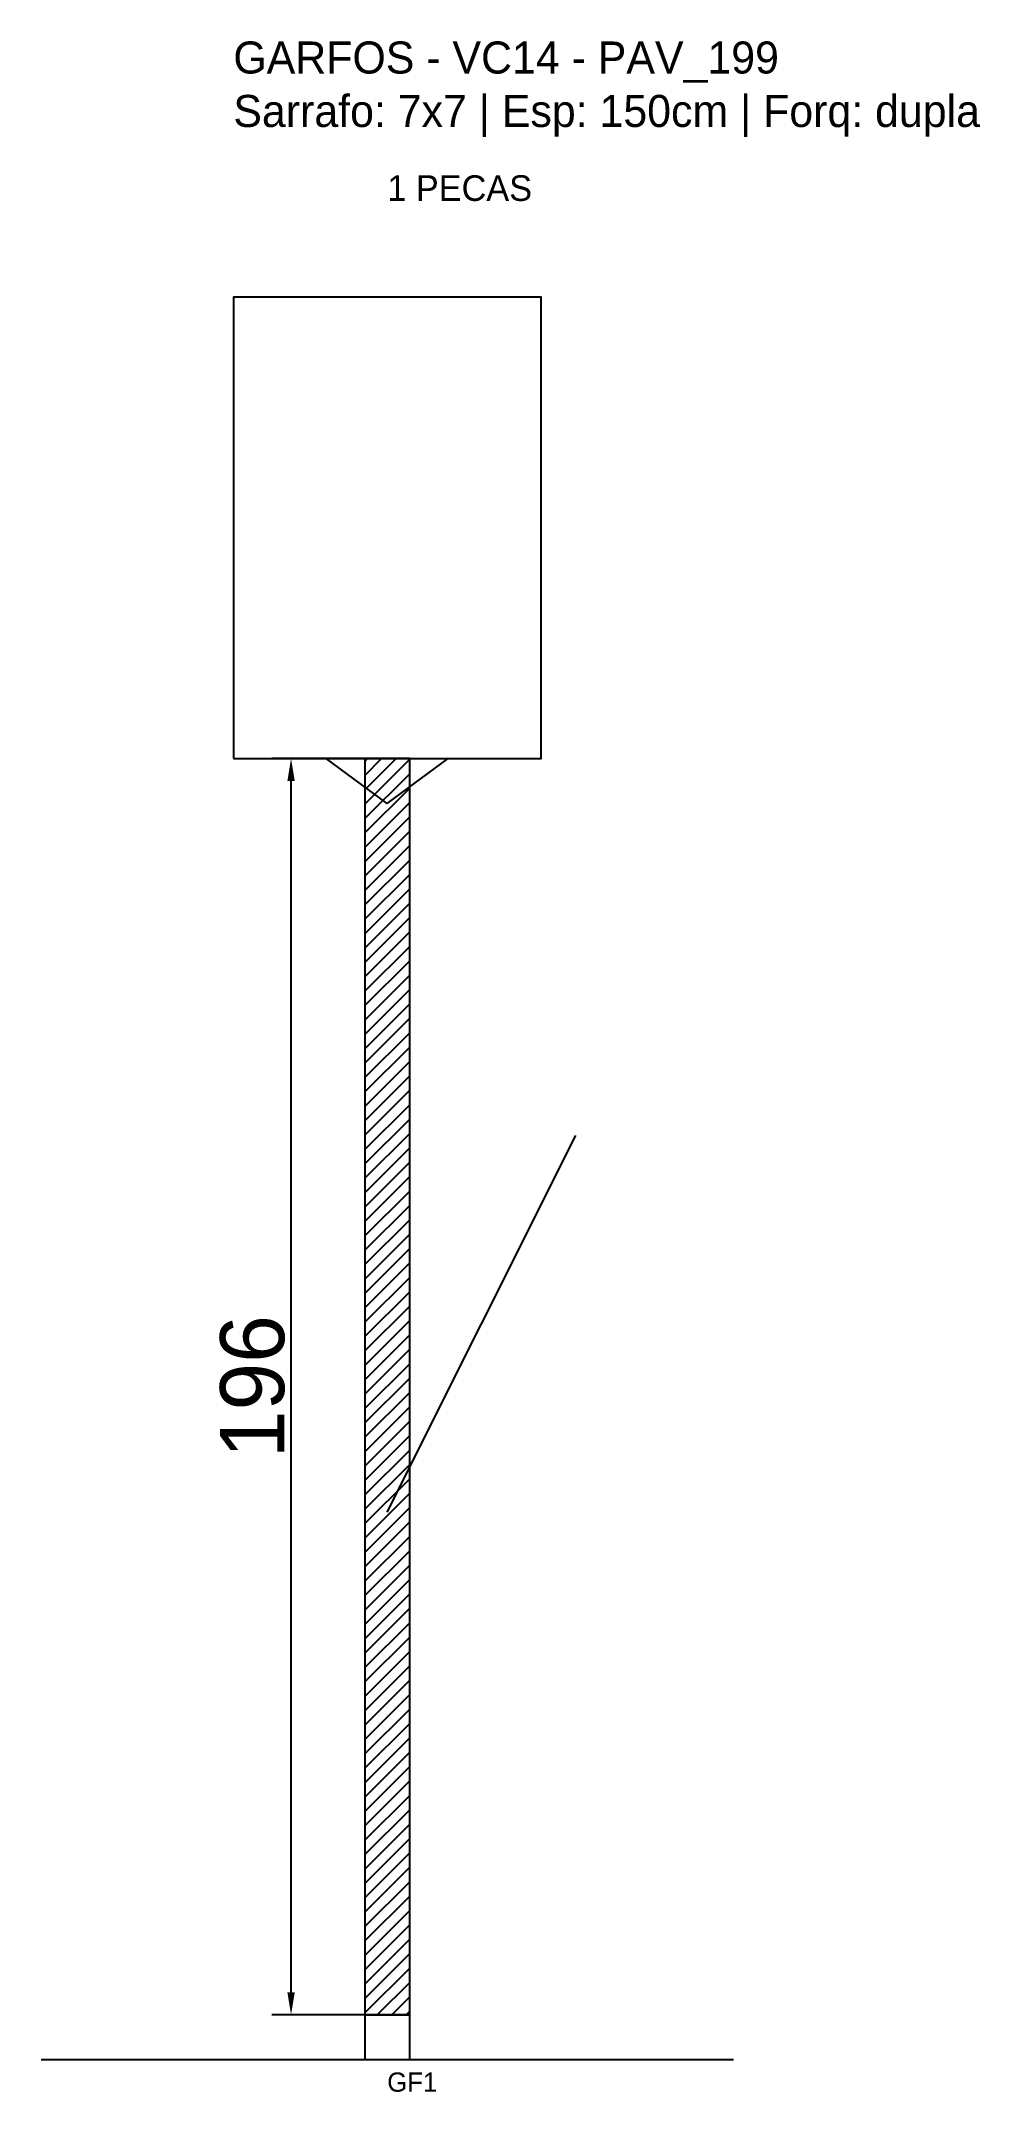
# Model space of a CAD drawing. Header units: metres. Extents: x -30 to 116, y -12 to 308.
import ezdxf

# ---------------------------------------------------------------- set-up
doc = ezdxf.new("R2010")
doc.units = ezdxf.units.M
for name, color, linetype in [('BARRA_ANCORAGEM', 1, 'Continuous'), ('COTA', 241, 'Continuous'), ('GARFOS OK', 3, 'Continuous'), ('NOME DA VIGA', 6, 'Continuous'), ('SARR_7x7', 40, 'Continuous'), ('VIGAS', 3, 'Continuous')]:
    doc.layers.add(name, color=color, linetype=linetype)
doc.dimstyles.new('EZ DXF', dxfattribs={"dimtxt": 10, "dimasz": 3.5, "dimexe": 3, "dimexo": 1.5, "dimgap": 1, "dimtad": 1, "dimdec": 1, "dimdsep": 46, "dimcen": 2.5, "dimazin": 3, "dimtfac": 1, "dimtmove": 0, "dimatfit": 3})

msp = doc.modelspace()

# ---------------------------------------------------------------- hatches: boundary and pattern name
at = {"layer": 'COTA'}
h = msp.add_hatch(dxfattribs=at)
h.set_pattern_fill('ANSI31', scale=0.5)
h.paths.add_polyline_path([(20.5, 0), (27.5, 0), (27.5, 196), (20.5, 196)])

# ---------------------------------------------------------------- linework, layer by layer
at = {"layer": 'BARRA_ANCORAGEM'}
msp.add_line((24, 78.4), (53.4, 137.2), dxfattribs=at)
at = {"layer": 'GARFOS OK'}
for p, q in [((24, 189), (14.5, 196)), ((14.5, 196), (33.5, 196)), ((24, 189), (33.5, 196))]:
    msp.add_line(p, q, dxfattribs=at)
at = {"layer": 'GARFOS OK', "linetype": 'CONTINUOUS'}
msp.add_line((-30, -7), (78, -7), dxfattribs=at)
at = {"layer": 'GARFOS OK'}
msp.add_lwpolyline([(20.5, 0), (27.5, 0), (27.5, 196), (20.5, 196), (20.5, 0)], dxfattribs=at)
at = {"layer": 'SARR_7x7'}
msp.add_lwpolyline([(20.5, -7), (27.5, -7), (27.5, 0), (20.5, 0), (20.5, -7)], dxfattribs=at)
at = {"layer": 'VIGAS'}
msp.add_lwpolyline([(0, 196), (48, 196), (48, 268), (0, 268), (0, 196)], dxfattribs=at)

# ---------------------------------------------------------------- texts
at = {"layer": 'NOME DA VIGA'}
for s, height, p in [('1 PECAS', 4, (24, 283)), ('GF1', 3, (24, -12))]:
    msp.add_text(s, height=height, dxfattribs=at).set_placement(p)
at = {"layer": 'NOME DA VIGA', "insert": (0, 293), "char_height": 5, "attachment_point": 7}
msp.add_mtext('GARFOS - VC14 - PAV_199\\PSarrafo: 7x7 | Esp: 150cm | Forq: dupla', dxfattribs=at)

# ---------------------------------------------------------------- dimensions: what is measured, and where the dimension line sits
at = {"layer": 'COTA'}
msp.add_linear_dim(base=(9, 0), p1=(24, 0), p2=(24, 196), angle=90, dimstyle='EZ DXF', dxfattribs=at).render()

doc.saveas('drawing.dxf')
